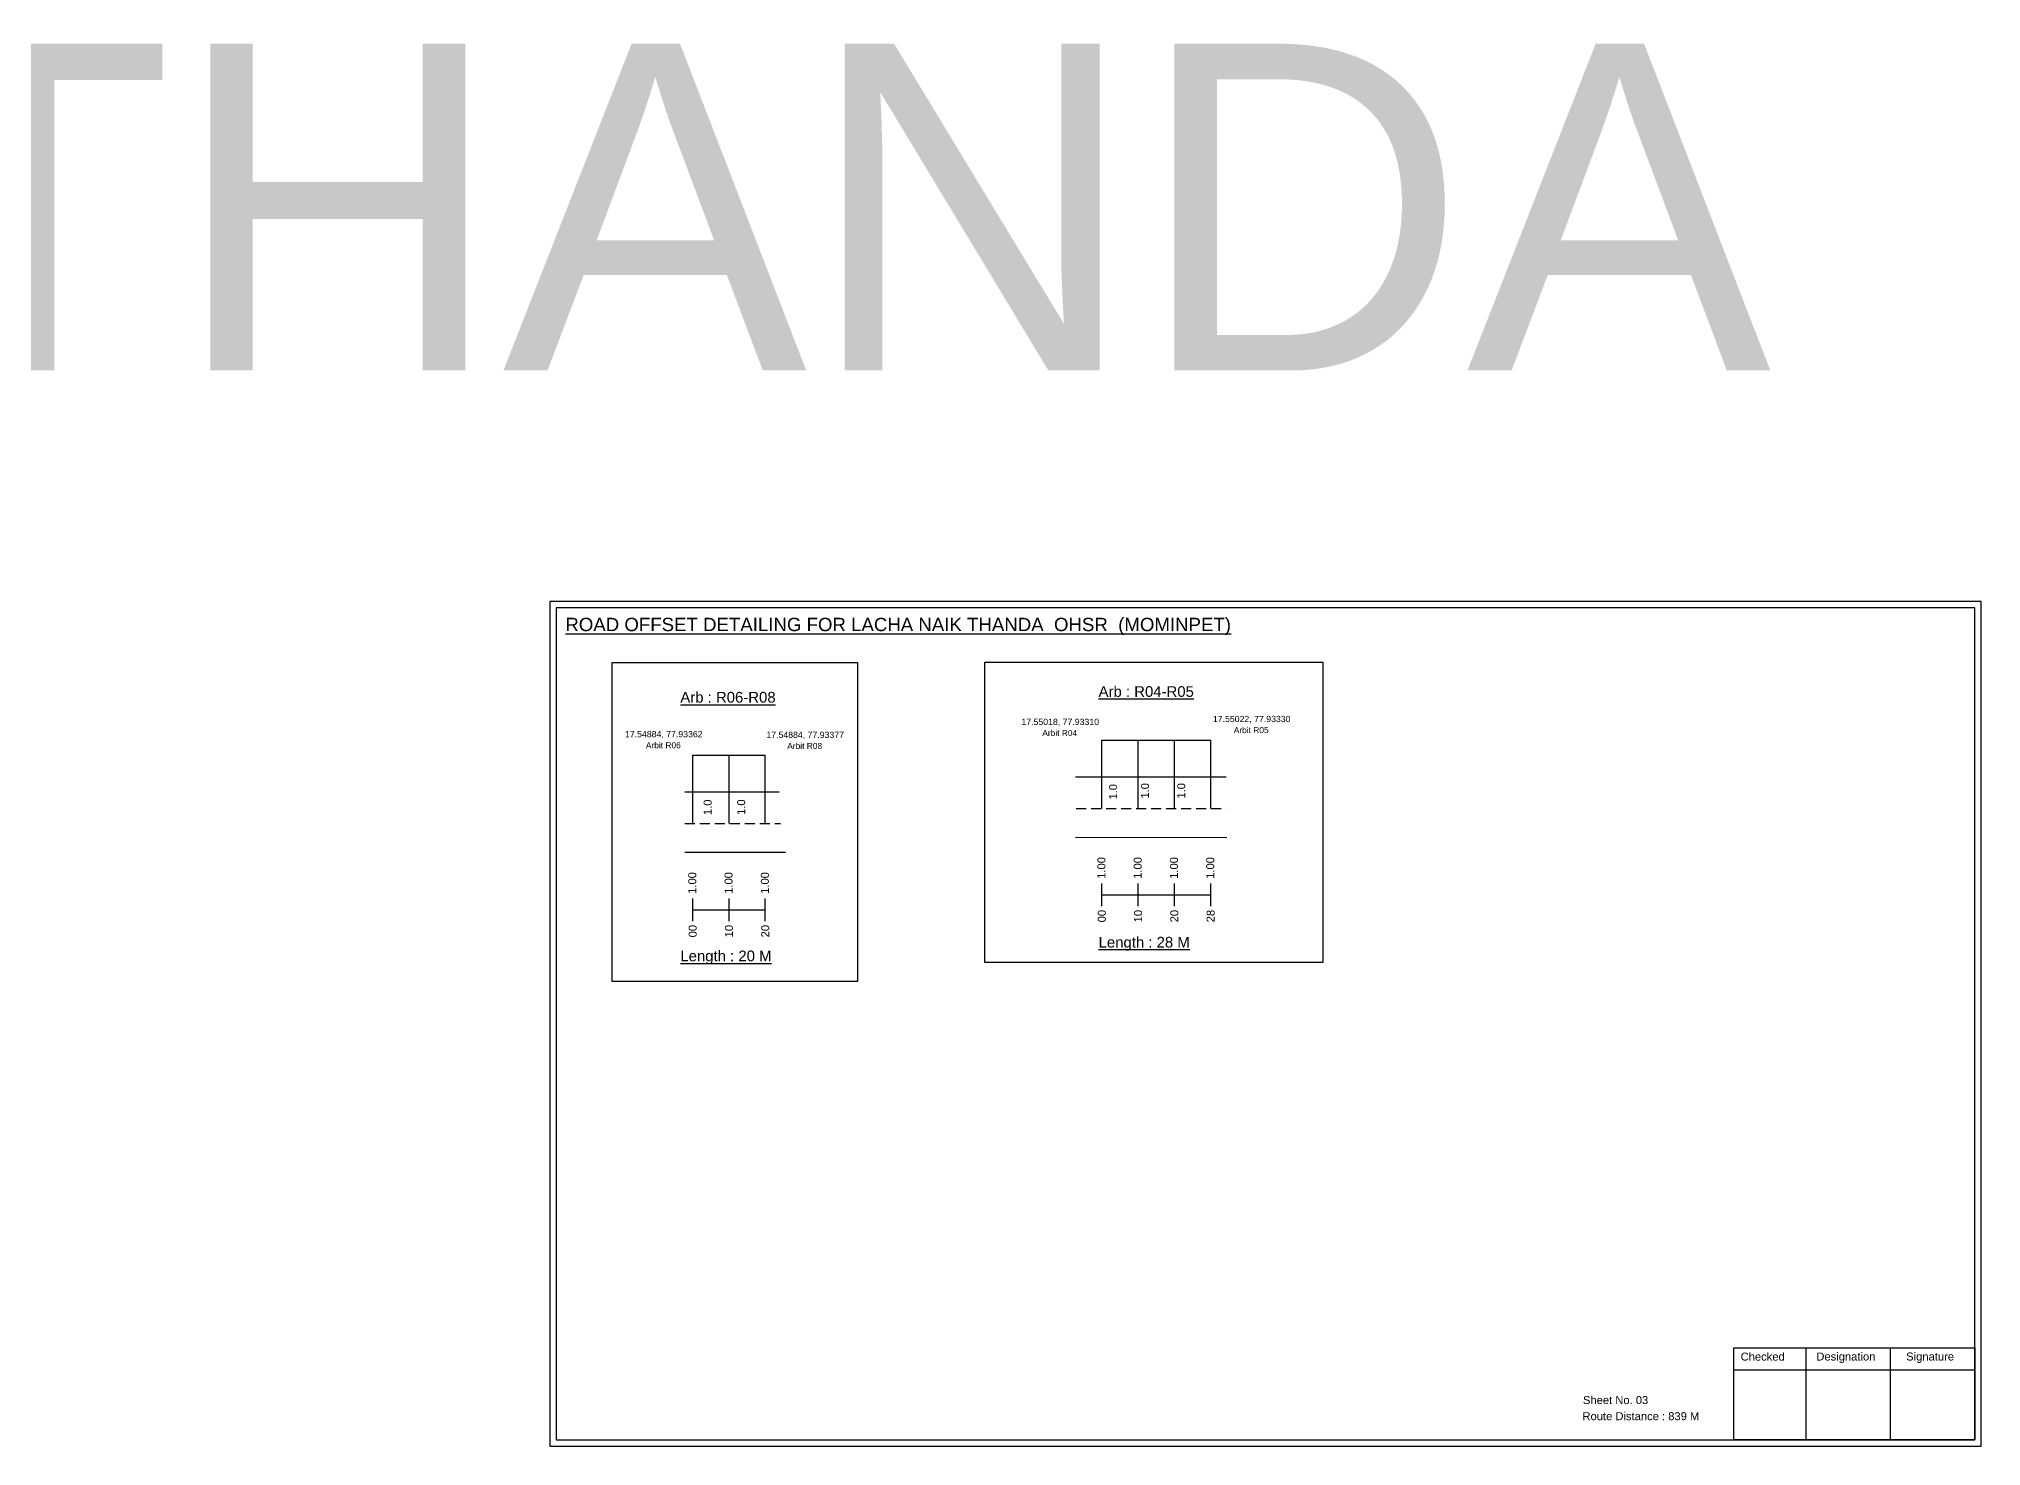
# Model space of a CAD drawing. Header units: inches. Extents: x 38 to 2053, y 11 to 1432.
# Drawn here: x 1325 to 2053, y 11 to 538 of the extents above; entities that cross this region are included whole.
import ezdxf

# ---------------------------------------------------------------- set-up
doc = ezdxf.new("R2010")
doc.units = ezdxf.units.IN
doc.header["$MEASUREMENT"] = 0
doc.linetypes.add('DASHED2', pattern=[0.375, 0.25, -0.125])
doc.layers.add('PDF_Geometry', color=7, linetype='Continuous')
doc.layers.add('PDF_Text', color=5, linetype='Continuous')
doc.styles.add('PDF Arial', font='arial.ttf')
doc.styles.get("Standard").update_dxf_attribs({"font": 'arial.ttf'})

msp = doc.modelspace()

# ---------------------------------------------------------------- linework, layer by layer
at = {"color": 5}
for p, q in [((1569.73, 269.71), (1596.93, 269.71)), ((1723.09, 275.34), (1763.89, 275.34))]:
    msp.add_line(p, q, dxfattribs=at)
for p, q in [((1569.73, 244.18), (1569.73, 269.71)), ((1583.33, 244.18), (1583.33, 269.71)), ((1596.93, 244.18), (1596.93, 269.71)), ((1723.09, 249.8), (1723.09, 275.34)), ((1736.69, 249.8), (1736.69, 275.34)), ((1750.29, 249.8), (1750.29, 275.34)), ((1763.89, 249.8), (1763.89, 275.34)), ((1566.73, 256.06), (1602.16, 256.06)), ((1713.25, 261.69), (1769.74, 261.69)), ((1566.73, 233.37), (1604.55, 233.37)), ((1713.25, 239), (1769.96, 238.87))]:
    msp.add_line(p, q)
at = {"linetype": 'DASHED2', "ltscale": 15}
for p, q in [((1713.4, 249.8), (1769.74, 249.8)), ((1566.73, 244.18), (1602.64, 244.18))]:
    msp.add_line(p, q, dxfattribs=at)
at = {"color": 217, "true_color": 0x93278f}
for p, q in [((1723.09, 213.1), (1723.09, 221.66)), ((1736.69, 213.1), (1736.69, 221.66)), ((1750.29, 213.1), (1750.29, 221.66)), ((1763.89, 213.1), (1763.89, 221.66)), ((1569.73, 207.48), (1569.73, 216.03)), ((1569.73, 211.75), (1596.93, 211.75)), ((1583.33, 207.48), (1583.33, 216.03)), ((1596.93, 207.48), (1596.93, 216.03)), ((1723.09, 217.37), (1763.89, 217.38))]:
    msp.add_line(p, q, dxfattribs=at)
for points in [[(1539.52, 304.55), (1631.47, 304.55), (1631.47, 184.95), (1539.52, 184.95)], [(1679.23, 304.66), (1805.98, 304.66), (1805.98, 191.98), (1679.23, 191.98)]]:
    msp.add_lwpolyline(points, close=True)
at = {"layer": 'PDF_Geometry'}
for points in [[(1516.21, 327.36), (1516.21, 10.65), (2052.69, 10.65), (2052.69, 327.36)], [(1518.54, 325.03), (1518.54, 13.06), (2050.27, 13.06), (2050.27, 325.03)]]:
    msp.add_lwpolyline(points, close=True, dxfattribs=at)
at = {"layer": 'PDF_Geometry', "color": 242, "true_color": 0xcc1f26}
msp.add_lwpolyline([(2050.27, 12.97), (1959.93, 12.97), (1959.93, 47.58), (2050.27, 47.58)], close=True, dxfattribs=at)
for points in [[(1986.91, 47.58), (1986.91, 12.97)], [(2018.63, 47.58), (2018.63, 12.97)], [(1959.93, 39.21), (2050.27, 39.21)]]:
    msp.add_lwpolyline(points, dxfattribs=at)

# ---------------------------------------------------------------- texts
for s, height, p in [('LACHA NAYAK THANDA', 122.5352, (24.19, 414.04)), ('Sheet No. 03', 3, (1903.43, 26.44)), ('Route Distance : 839 M', 3, (1903.24, 20.39))]:
    msp.add_text(s, height=height).set_placement(p)
at = {"color": 242, "true_color": 0xcd2027}
for s, height, p in [('%%UROAD OFFSET DETAILING FOR LACHA NAIK THANDA  OHSR  (MOMINPET)', 5, (1521.99, 316.28)), ('%%UArb : R06-R08', 4, (1565.09, 289.49)), ('%%UArb : R04-R05', 4, (1721.87, 291.64)), ('%%ULength : 20 M', 4, (1565.09, 192.49)), ('%%ULength : 28 M', 4, (1721.87, 197.64))]:
    msp.add_text(s, height=height, dxfattribs=at).set_placement(p)
at = {"color": 5}
for s, height, p in [('17.55022, 77.93330', 2.34, (1764.71, 282.17)), ('17.54884, 77.93362', 2.34, (1544.34, 276.48)), ('17.54884, 77.93377', 2.34, (1597.34, 276.23)), ('17.55018, 77.93310', 2.34, (1692.94, 281.08)), ('Arbit R04', 2.246, (1700.76, 276.96)), ('Arbit R05', 2.246, (1772.53, 278.04)), ('Arbit R06', 2.246, (1552.16, 272.36)), ('Arbit R08', 2.246, (1605.16, 272.11))]:
    msp.add_text(s, height=height, dxfattribs=at).set_placement(p)
for p in [(1728.8, 253.11), (1740.75, 253.48), (1754.35, 253.48), (1576.81, 247.32), (1589.4, 247.35)]:
    msp.add_text('1.0', height=3, rotation=90).set_placement(p)
at = {"color": 217, "true_color": 0x93278f}
for s, p in [('1.00', (1571.06, 217.77)), ('1.00', (1584.66, 217.77)), ('1.00', (1598.26, 217.77)), ('1.00', (1724.41, 223.4)), ('1.00', (1738.01, 223.4)), ('1.00', (1751.61, 223.4)), ('1.00', (1765.21, 223.4)), ('00', (1724.56, 207.08)), ('10', (1738.16, 207.08)), ('20', (1751.76, 207.08)), ('28', (1765.36, 207.08)), ('00', (1571.21, 201.45)), ('10', (1584.81, 201.45)), ('20', (1598.41, 201.45))]:
    msp.add_text(s, height=3, rotation=90, dxfattribs=at).set_placement(p)
at = {"layer": 'PDF_Text', "color": 7, "attachment_point": 7, "style": 'PDF Arial'}
for s, insert, char_height in [('Checked', (1962.53, 42.69), 3.001), ('Designation', (1990.91, 41.86), 3.0006), ('Signature', (2024.59, 41.86), 3.001)]:
    msp.add_mtext(s, dxfattribs=dict(at, insert=insert, char_height=char_height))

doc.saveas('drawing.dxf')
